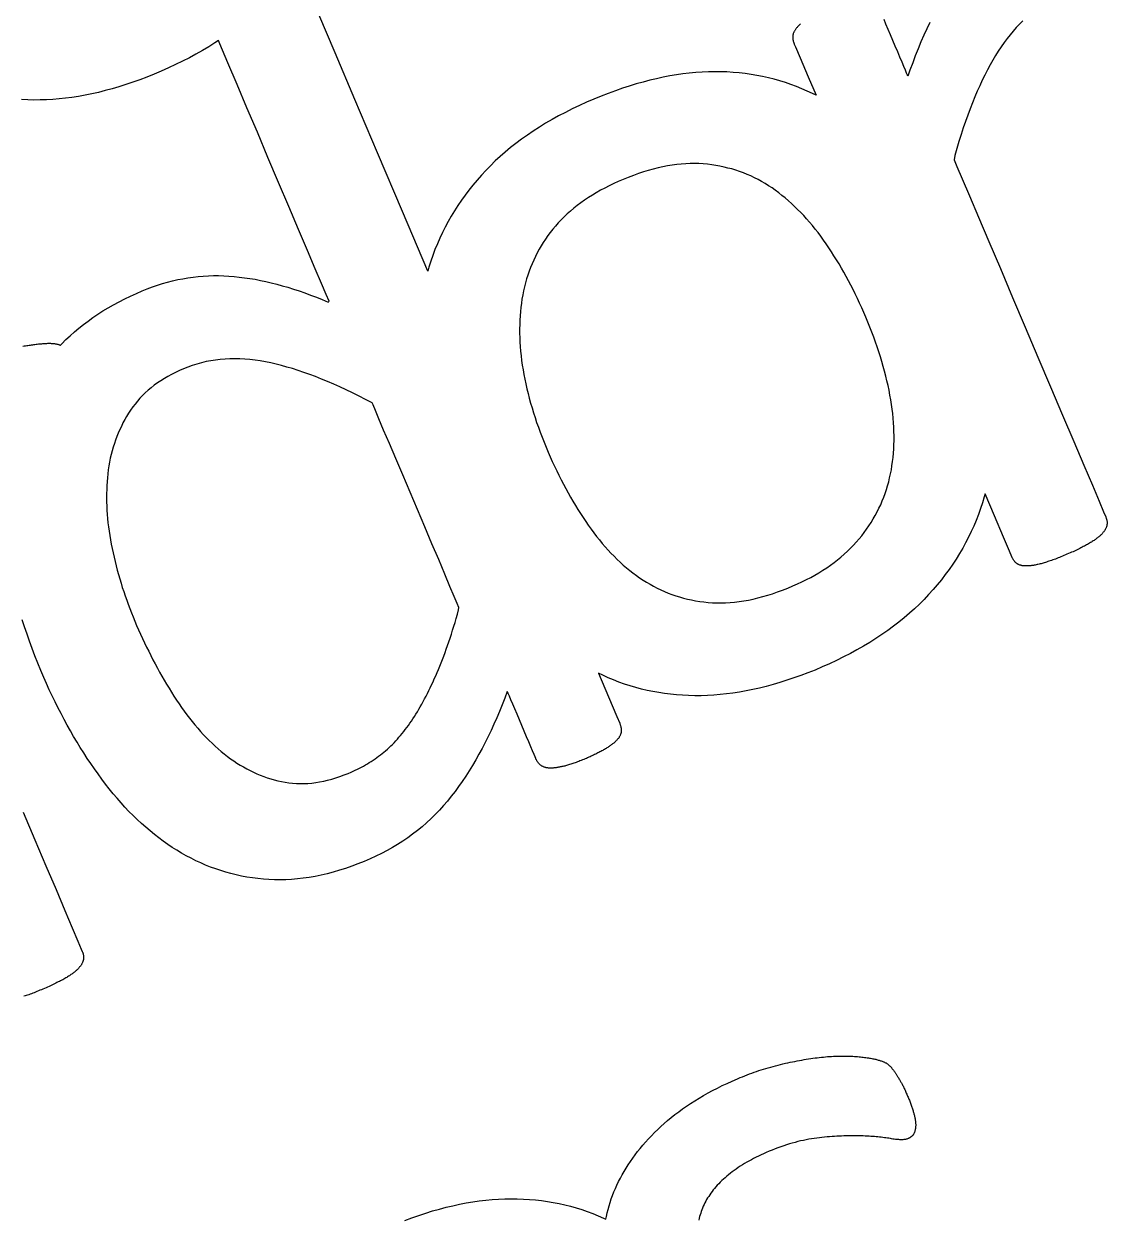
# Model space of a CAD drawing. Header units: millimetres. Extents: x 47 to 159, y 49 to 299.
# Drawn here: x 86.22 to 96.12, y 145.03 to 155.95 of the extents above; entities that cross this region are included whole.
import ezdxf

# ---------------------------------------------------------------- set-up
doc = ezdxf.new("R2010")
doc.units = ezdxf.units.MM

# ---------------------------------------------------------------- blocks, each defined once
blk = doc.blocks.new('angel 01')
for points in [[(-28.162, 107.165), (-28.19, 107.107), (-28.217, 107.048), (-28.243, 106.988), (-28.269, 106.926), (-28.295, 106.862), (-28.319, 106.797), (-28.344, 106.731), (-28.363, 106.676), (-28.366, 106.684), (-28.374, 106.702), (-28.385, 106.729), (-28.399, 106.763), (-28.416, 106.803), (-28.436, 106.849), (-28.456, 106.897), (-28.478, 106.948), (-28.5, 107), (-28.522, 107.052), (-28.543, 107.102), (-28.563, 107.149), (-28.581, 107.192)], [(-29.343, 107.153), (-29.348, 107.149), (-29.353, 107.144), (-29.358, 107.139), (-29.363, 107.134), (-29.367, 107.129), (-29.372, 107.125), (-29.376, 107.12), (-29.38, 107.115), (-29.384, 107.11), (-29.387, 107.106), (-29.391, 107.101), (-29.394, 107.096), (-29.397, 107.092), (-29.399, 107.087), (-29.402, 107.083), (-29.404, 107.078), (-29.406, 107.074), (-29.408, 107.07), (-29.41, 107.065), (-29.411, 107.061), (-29.412, 107.057), (-29.413, 107.053), (-29.414, 107.049), (-29.415, 107.045), (-29.415, 107.041), (-29.415, 107.037), (-29.415, 107.033), (-29.415, 107.029), (-29.415, 107.025), (-29.415, 107.021), (-29.414, 107.016), (-29.414, 107.012), (-29.413, 107.008), (-29.412, 107.004), (-29.411, 106.999), (-29.41, 106.995), (-29.409, 106.99), (-29.408, 106.986), (-29.406, 106.981), (-29.405, 106.977), (-29.403, 106.972), (-29.401, 106.968), (-29.391, 106.943), (-29.348, 106.842), (-29.275, 106.67), (-29.202, 106.5), (-29.234, 106.516), (-29.283, 106.539), (-29.332, 106.56), (-29.382, 106.58), (-29.432, 106.599), (-29.482, 106.616), (-29.533, 106.632), (-29.585, 106.647), (-29.637, 106.66), (-29.69, 106.672), (-29.743, 106.682), (-29.796, 106.691), (-29.851, 106.698), (-29.905, 106.705), (-29.96, 106.709), (-30.016, 106.713), (-30.072, 106.714), (-30.129, 106.715), (-30.186, 106.714), (-30.243, 106.711), (-30.301, 106.708), (-30.36, 106.702), (-30.419, 106.695), (-30.478, 106.687), (-30.538, 106.677), (-30.599, 106.665), (-30.66, 106.652), (-30.721, 106.637), (-30.783, 106.621), (-30.846, 106.604), (-30.909, 106.584), (-30.972, 106.564), (-31.036, 106.541), (-31.101, 106.518), (-31.166, 106.492), (-31.231, 106.466), (-31.298, 106.437), (-31.364, 106.407), (-31.429, 106.376), (-31.492, 106.344), (-31.554, 106.312), (-31.614, 106.279), (-31.673, 106.245), (-31.73, 106.21), (-31.786, 106.174), (-31.84, 106.137), (-31.893, 106.1), (-31.944, 106.061), (-31.993, 106.022), (-32.042, 105.982), (-32.088, 105.942), (-32.133, 105.9), (-32.177, 105.857), (-32.219, 105.814), (-32.26, 105.77), (-32.299, 105.726), (-32.337, 105.68), (-32.374, 105.635), (-32.409, 105.588), (-32.442, 105.541), (-32.475, 105.494), (-32.506, 105.446), (-32.535, 105.397), (-32.564, 105.347), (-32.59, 105.297), (-32.616, 105.247), (-32.64, 105.195), (-32.662, 105.144), (-32.684, 105.091), (-32.703, 105.038), (-32.722, 104.985), (-32.739, 104.93), (-32.75, 104.893), (-32.982, 105.44), (-33.208, 105.974), (-33.415, 106.462), (-33.596, 106.888), (-33.745, 107.239)], [(-36.449, 104.208), (-36.437, 104.21), (-36.426, 104.212), (-36.415, 104.214), (-36.403, 104.216), (-36.392, 104.218), (-36.381, 104.219), (-36.371, 104.221), (-36.36, 104.222), (-36.349, 104.224), (-36.339, 104.225), (-36.328, 104.226), (-36.318, 104.227), (-36.308, 104.229), (-36.298, 104.23), (-36.288, 104.231), (-36.278, 104.231), (-36.268, 104.232), (-36.258, 104.233), (-36.249, 104.233), (-36.239, 104.234), (-36.23, 104.234), (-36.222, 104.235), (-36.213, 104.235), (-36.205, 104.235), (-36.197, 104.235), (-36.19, 104.234), (-36.183, 104.234), (-36.176, 104.234), (-36.169, 104.233), (-36.162, 104.232), (-36.156, 104.231), (-36.15, 104.231), (-36.145, 104.229), (-36.139, 104.228), (-36.134, 104.227), (-36.129, 104.226), (-36.125, 104.224), (-36.12, 104.223), (-36.116, 104.221), (-36.112, 104.219), (-36.108, 104.218), (-36.107, 104.217), (-36.093, 104.231), (-36.057, 104.268), (-36.019, 104.304), (-35.979, 104.339), (-35.939, 104.373), (-35.897, 104.406), (-35.854, 104.438), (-35.81, 104.47), (-35.764, 104.5), (-35.718, 104.53), (-35.67, 104.559), (-35.621, 104.587), (-35.57, 104.614), (-35.519, 104.641), (-35.466, 104.666), (-35.412, 104.691), (-35.359, 104.713), (-35.313, 104.732), (-35.266, 104.749), (-35.22, 104.765), (-35.174, 104.78), (-35.127, 104.793), (-35.081, 104.805), (-35.034, 104.816), (-34.988, 104.825), (-34.941, 104.833), (-34.895, 104.84), (-34.848, 104.845), (-34.801, 104.849), (-34.754, 104.852), (-34.708, 104.853), (-34.661, 104.853), (-34.614, 104.852), (-34.567, 104.849), (-34.52, 104.845), (-34.473, 104.84), (-34.425, 104.834), (-34.377, 104.827), (-34.328, 104.819), (-34.279, 104.809), (-34.23, 104.799), (-34.18, 104.787), (-34.13, 104.774), (-34.08, 104.761), (-34.029, 104.746), (-33.977, 104.73), (-33.925, 104.713), (-33.873, 104.695), (-33.821, 104.675), (-33.768, 104.655), (-33.714, 104.634), (-33.66, 104.611), (-33.652, 104.619), (-33.678, 104.679), (-33.72, 104.78), (-33.779, 104.916), (-33.849, 105.083), (-33.93, 105.274), (-34.019, 105.483), (-34.113, 105.704), (-34.21, 105.932), (-34.307, 106.162), (-34.402, 106.386), (-34.493, 106.599), (-34.576, 106.796), (-34.65, 106.97), (-34.663, 107), (-34.695, 106.98), (-34.751, 106.944), (-34.808, 106.909), (-34.868, 106.876), (-34.928, 106.843), (-34.99, 106.811), (-35.054, 106.78), (-35.119, 106.75), (-35.185, 106.72), (-35.251, 106.693), (-35.316, 106.667), (-35.381, 106.642), (-35.445, 106.619), (-35.509, 106.598), (-35.572, 106.578), (-35.635, 106.559), (-35.697, 106.543), (-35.759, 106.527), (-35.82, 106.513), (-35.881, 106.501), (-35.941, 106.49), (-36.001, 106.481), (-36.06, 106.473), (-36.119, 106.467), (-36.177, 106.462), (-36.235, 106.459), (-36.292, 106.458), (-36.349, 106.457), (-36.405, 106.459), (-36.461, 106.461)], [(-27.312, 107.179), (-27.342, 107.15), (-27.372, 107.119), (-27.401, 107.087), (-27.429, 107.053), (-27.457, 107.018), (-27.484, 106.981), (-27.511, 106.943), (-27.537, 106.904), (-27.562, 106.863), (-27.587, 106.821), (-27.611, 106.777), (-27.636, 106.732), (-27.66, 106.685), (-27.683, 106.637), (-27.706, 106.588), (-27.729, 106.537), (-27.751, 106.485), (-27.773, 106.431), (-27.795, 106.376), (-27.816, 106.319), (-27.837, 106.261), (-27.857, 106.202), (-27.877, 106.141), (-27.897, 106.079), (-27.916, 106.015), (-27.935, 105.95), (-27.94, 105.911), (-27.914, 105.85), (-27.866, 105.738), (-27.799, 105.581), (-27.717, 105.388), (-27.622, 105.164), (-27.518, 104.917), (-27.406, 104.654), (-27.29, 104.382), (-27.174, 104.107), (-27.059, 103.836), (-26.949, 103.577), (-26.847, 103.336), (-26.755, 103.121), (-26.677, 102.938), (-26.616, 102.793), (-26.574, 102.695), (-26.555, 102.65), (-26.553, 102.645), (-26.551, 102.64), (-26.55, 102.635), (-26.548, 102.631), (-26.547, 102.626), (-26.546, 102.622), (-26.545, 102.617), (-26.544, 102.613), (-26.543, 102.608), (-26.543, 102.604), (-26.543, 102.6), (-26.543, 102.595), (-26.543, 102.591), (-26.543, 102.587), (-26.543, 102.582), (-26.544, 102.578), (-26.545, 102.574), (-26.545, 102.57), (-26.546, 102.565), (-26.548, 102.561), (-26.549, 102.557), (-26.551, 102.553), (-26.552, 102.548), (-26.554, 102.544), (-26.557, 102.54), (-26.559, 102.535), (-26.561, 102.531), (-26.564, 102.527), (-26.567, 102.522), (-26.57, 102.518), (-26.573, 102.513), (-26.577, 102.509), (-26.58, 102.504), (-26.584, 102.5), (-26.588, 102.495), (-26.592, 102.491), (-26.597, 102.486), (-26.602, 102.481), (-26.606, 102.477), (-26.612, 102.472), (-26.617, 102.467), (-26.623, 102.463), (-26.629, 102.458), (-26.635, 102.453), (-26.641, 102.448), (-26.648, 102.443), (-26.655, 102.439), (-26.662, 102.434), (-26.67, 102.429), (-26.678, 102.424), (-26.686, 102.419), (-26.694, 102.414), (-26.702, 102.408), (-26.711, 102.403), (-26.72, 102.398), (-26.73, 102.393), (-26.739, 102.388), (-26.749, 102.382), (-26.76, 102.377), (-26.77, 102.371), (-26.781, 102.366), (-26.793, 102.36), (-26.804, 102.355), (-26.816, 102.349), (-26.829, 102.343), (-26.841, 102.337), (-26.854, 102.331), (-26.868, 102.325), (-26.881, 102.319), (-26.895, 102.313), (-26.909, 102.307), (-26.924, 102.301), (-26.937, 102.295), (-26.951, 102.29), (-26.964, 102.284), (-26.977, 102.279), (-26.99, 102.274), (-27.003, 102.269), (-27.015, 102.264), (-27.027, 102.26), (-27.039, 102.255), (-27.051, 102.251), (-27.062, 102.247), (-27.074, 102.243), (-27.085, 102.24), (-27.095, 102.236), (-27.106, 102.233), (-27.116, 102.23), (-27.126, 102.227), (-27.136, 102.224), (-27.146, 102.221), (-27.155, 102.219), (-27.164, 102.217), (-27.174, 102.215), (-27.182, 102.213), (-27.191, 102.211), (-27.2, 102.209), (-27.208, 102.207), (-27.216, 102.206), (-27.224, 102.205), (-27.232, 102.204), (-27.24, 102.203), (-27.247, 102.202), (-27.254, 102.201), (-27.261, 102.201), (-27.268, 102.201), (-27.275, 102.201), (-27.281, 102.201), (-27.288, 102.201), (-27.294, 102.201), (-27.3, 102.201), (-27.306, 102.202), (-27.311, 102.203), (-27.317, 102.203), (-27.322, 102.204), (-27.327, 102.205), (-27.332, 102.207), (-27.337, 102.208), (-27.341, 102.209), (-27.345, 102.211), (-27.35, 102.213), (-27.354, 102.215), (-27.357, 102.217), (-27.361, 102.219), (-27.365, 102.221), (-27.368, 102.224), (-27.371, 102.226), (-27.375, 102.229), (-27.378, 102.232), (-27.381, 102.234), (-27.384, 102.237), (-27.387, 102.241), (-27.389, 102.244), (-27.392, 102.247), (-27.395, 102.251), (-27.397, 102.255), (-27.4, 102.258), (-27.402, 102.262), (-27.405, 102.266), (-27.407, 102.271), (-27.409, 102.275), (-27.411, 102.279), (-27.413, 102.284), (-27.435, 102.335), (-27.489, 102.463), (-27.572, 102.659), (-27.657, 102.859), (-27.665, 102.832), (-27.681, 102.778), (-27.699, 102.724), (-27.718, 102.67), (-27.739, 102.617), (-27.761, 102.565), (-27.784, 102.514), (-27.809, 102.463), (-27.835, 102.412), (-27.862, 102.362), (-27.891, 102.313), (-27.922, 102.264), (-27.953, 102.216), (-27.987, 102.169), (-28.021, 102.122), (-28.057, 102.075), (-28.094, 102.029), (-28.133, 101.984), (-28.173, 101.939), (-28.215, 101.895), (-28.258, 101.852), (-28.302, 101.81), (-28.348, 101.768), (-28.396, 101.728), (-28.445, 101.688), (-28.495, 101.649), (-28.547, 101.611), (-28.6, 101.574), (-28.655, 101.537), (-28.711, 101.502), (-28.768, 101.467), (-28.828, 101.434), (-28.888, 101.401), (-28.95, 101.369), (-29.014, 101.338), (-29.079, 101.307), (-29.145, 101.278), (-29.211, 101.25), (-29.276, 101.224), (-29.341, 101.2), (-29.405, 101.177), (-29.469, 101.156), (-29.532, 101.136), (-29.595, 101.117), (-29.657, 101.1), (-29.719, 101.085), (-29.78, 101.071), (-29.841, 101.059), (-29.901, 101.048), (-29.961, 101.039), (-30.02, 101.031), (-30.079, 101.025), (-30.137, 101.02), (-30.195, 101.017), (-30.252, 101.015), (-30.309, 101.015), (-30.366, 101.016), (-30.421, 101.019), (-30.477, 101.023), (-30.532, 101.028), (-30.586, 101.035), (-30.64, 101.043), (-30.693, 101.053), (-30.746, 101.064), (-30.798, 101.076), (-30.85, 101.09), (-30.902, 101.105), (-30.952, 101.122), (-31.003, 101.14), (-31.053, 101.16), (-31.102, 101.18), (-31.151, 101.203), (-31.191, 101.222), (-31.099, 101.006), (-31.023, 100.826), (-30.996, 100.763), (-30.994, 100.758), (-30.992, 100.753), (-30.991, 100.749), (-30.989, 100.744), (-30.988, 100.739), (-30.987, 100.735), (-30.986, 100.73), (-30.985, 100.726), (-30.984, 100.721), (-30.984, 100.717), (-30.983, 100.712), (-30.983, 100.708), (-30.983, 100.704), (-30.982, 100.699), (-30.983, 100.695), (-30.983, 100.69), (-30.983, 100.686), (-30.984, 100.682), (-30.984, 100.677), (-30.985, 100.673), (-30.986, 100.668), (-30.988, 100.664), (-30.989, 100.66), (-30.991, 100.655), (-30.993, 100.651), (-30.995, 100.647), (-30.997, 100.642), (-31, 100.638), (-31.002, 100.634), (-31.005, 100.63), (-31.008, 100.625), (-31.012, 100.621), (-31.015, 100.617), (-31.019, 100.613), (-31.023, 100.609), (-31.027, 100.605), (-31.031, 100.6), (-31.036, 100.596), (-31.04, 100.592), (-31.045, 100.588), (-31.05, 100.583), (-31.056, 100.579), (-31.061, 100.575), (-31.067, 100.57), (-31.073, 100.566), (-31.079, 100.561), (-31.085, 100.557), (-31.092, 100.552), (-31.098, 100.548), (-31.105, 100.543), (-31.113, 100.539), (-31.12, 100.534), (-31.127, 100.53), (-31.135, 100.525), (-31.143, 100.52), (-31.151, 100.516), (-31.16, 100.511), (-31.168, 100.506), (-31.177, 100.501), (-31.186, 100.497), (-31.196, 100.492), (-31.205, 100.487), (-31.215, 100.482), (-31.225, 100.477), (-31.235, 100.473), (-31.246, 100.468), (-31.256, 100.463), (-31.267, 100.458), (-31.278, 100.453), (-31.29, 100.448), (-31.301, 100.443), (-31.313, 100.438), (-31.325, 100.433), (-31.337, 100.428), (-31.349, 100.423), (-31.36, 100.419), (-31.371, 100.415), (-31.382, 100.41), (-31.393, 100.406), (-31.404, 100.403), (-31.414, 100.399), (-31.424, 100.395), (-31.434, 100.392), (-31.444, 100.389), (-31.454, 100.386), (-31.463, 100.383), (-31.472, 100.38), (-31.481, 100.378), (-31.49, 100.375), (-31.499, 100.373), (-31.507, 100.371), (-31.515, 100.369), (-31.524, 100.367), (-31.532, 100.365), (-31.539, 100.364), (-31.547, 100.362), (-31.555, 100.361), (-31.562, 100.36), (-31.57, 100.358), (-31.577, 100.357), (-31.584, 100.356), (-31.591, 100.356), (-31.597, 100.355), (-31.604, 100.354), (-31.61, 100.354), (-31.617, 100.354), (-31.623, 100.354), (-31.629, 100.353), (-31.635, 100.354), (-31.641, 100.354), (-31.646, 100.354), (-31.652, 100.355), (-31.657, 100.355), (-31.662, 100.356), (-31.667, 100.357), (-31.672, 100.358), (-31.677, 100.36), (-31.682, 100.361), (-31.687, 100.363), (-31.691, 100.365), (-31.695, 100.367), (-31.7, 100.369), (-31.704, 100.371), (-31.708, 100.373), (-31.712, 100.376), (-31.715, 100.379), (-31.719, 100.381), (-31.722, 100.384), (-31.726, 100.387), (-31.729, 100.39), (-31.732, 100.393), (-31.735, 100.397), (-31.738, 100.4), (-31.741, 100.404), (-31.744, 100.408), (-31.747, 100.411), (-31.749, 100.415), (-31.752, 100.419), (-31.754, 100.424), (-31.756, 100.428), (-31.758, 100.432), (-31.761, 100.437), (-31.762, 100.442), (-31.768, 100.456), (-31.778, 100.479), (-31.792, 100.511), (-31.808, 100.549), (-31.827, 100.593), (-31.847, 100.641), (-31.868, 100.691), (-31.891, 100.743), (-31.913, 100.796), (-31.934, 100.846), (-31.955, 100.895), (-31.974, 100.939), (-31.99, 100.979), (-32.004, 101.011), (-32.015, 101.036), (-32.022, 101.052), (-32.025, 101.055), (-32.047, 100.993), (-32.071, 100.932), (-32.095, 100.872), (-32.12, 100.813), (-32.145, 100.755), (-32.171, 100.698), (-32.198, 100.642), (-32.225, 100.587), (-32.253, 100.533), (-32.282, 100.481), (-32.311, 100.429), (-32.341, 100.378), (-32.372, 100.328), (-32.403, 100.28), (-32.435, 100.232), (-32.468, 100.186), (-32.501, 100.14), (-32.535, 100.096), (-32.57, 100.053), (-32.606, 100.011), (-32.643, 99.97), (-32.681, 99.93), (-32.72, 99.892), (-32.761, 99.854), (-32.802, 99.818), (-32.845, 99.784), (-32.888, 99.75), (-32.933, 99.718), (-32.978, 99.687), (-33.025, 99.657), (-33.073, 99.628), (-33.122, 99.6), (-33.172, 99.574), (-33.223, 99.549), (-33.275, 99.525), (-33.331, 99.502), (-33.388, 99.479), (-33.445, 99.457), (-33.502, 99.438), (-33.558, 99.42), (-33.614, 99.404), (-33.67, 99.389), (-33.725, 99.376), (-33.779, 99.365), (-33.834, 99.355), (-33.887, 99.348), (-33.941, 99.341), (-33.994, 99.337), (-34.046, 99.334), (-34.098, 99.333), (-34.15, 99.333), (-34.201, 99.336), (-34.252, 99.339), (-34.303, 99.345), (-34.353, 99.351), (-34.402, 99.359), (-34.451, 99.368), (-34.5, 99.379), (-34.548, 99.391), (-34.595, 99.404), (-34.642, 99.418), (-34.688, 99.433), (-34.734, 99.45), (-34.78, 99.468), (-34.825, 99.487), (-34.869, 99.508), (-34.913, 99.53), (-34.957, 99.553), (-35, 99.577), (-35.043, 99.603), (-35.085, 99.629), (-35.126, 99.657), (-35.167, 99.686), (-35.208, 99.717), (-35.248, 99.748), (-35.288, 99.78), (-35.327, 99.814), (-35.366, 99.848), (-35.404, 99.884), (-35.442, 99.92), (-35.48, 99.958), (-35.517, 99.997), (-35.553, 100.037), (-35.589, 100.078), (-35.625, 100.12), (-35.66, 100.164), (-35.695, 100.208), (-35.729, 100.253), (-35.763, 100.3), (-35.796, 100.347), (-35.829, 100.395), (-35.862, 100.443), (-35.893, 100.492), (-35.925, 100.542), (-35.955, 100.592), (-35.986, 100.643), (-36.015, 100.694), (-36.044, 100.746), (-36.073, 100.799), (-36.101, 100.852), (-36.129, 100.906), (-36.156, 100.96), (-36.182, 101.015), (-36.208, 101.07), (-36.234, 101.126), (-36.259, 101.183), (-36.285, 101.245), (-36.313, 101.312), (-36.339, 101.379), (-36.365, 101.446), (-36.389, 101.512), (-36.412, 101.578), (-36.435, 101.644), (-36.455, 101.709)], [(-36.447, 99.951), (-36.341, 99.7), (-36.24, 99.462), (-36.147, 99.244), (-36.066, 99.053), (-35.998, 98.894), (-35.947, 98.774), (-35.916, 98.7), (-35.907, 98.678), (-35.905, 98.673), (-35.903, 98.668), (-35.901, 98.664), (-35.9, 98.659), (-35.899, 98.655), (-35.898, 98.65), (-35.897, 98.646), (-35.896, 98.641), (-35.896, 98.637), (-35.895, 98.632), (-35.895, 98.628), (-35.895, 98.624), (-35.895, 98.619), (-35.895, 98.615), (-35.896, 98.611), (-35.896, 98.607), (-35.897, 98.602), (-35.898, 98.598), (-35.899, 98.594), (-35.901, 98.59), (-35.902, 98.585), (-35.904, 98.581), (-35.906, 98.577), (-35.908, 98.573), (-35.91, 98.568), (-35.912, 98.564), (-35.915, 98.559), (-35.918, 98.555), (-35.921, 98.551), (-35.924, 98.546), (-35.927, 98.542), (-35.931, 98.537), (-35.934, 98.533), (-35.938, 98.528), (-35.942, 98.524), (-35.946, 98.519), (-35.951, 98.515), (-35.956, 98.51), (-35.961, 98.505), (-35.966, 98.501), (-35.972, 98.496), (-35.977, 98.491), (-35.983, 98.486), (-35.99, 98.482), (-35.996, 98.477), (-36.003, 98.472), (-36.01, 98.467), (-36.017, 98.462), (-36.025, 98.457), (-36.033, 98.452), (-36.041, 98.447), (-36.049, 98.442), (-36.058, 98.437), (-36.067, 98.432), (-36.076, 98.426), (-36.085, 98.421), (-36.095, 98.416), (-36.105, 98.41), (-36.116, 98.405), (-36.127, 98.4), (-36.138, 98.394), (-36.149, 98.388), (-36.161, 98.383), (-36.173, 98.377), (-36.186, 98.371), (-36.198, 98.365), (-36.211, 98.359), (-36.225, 98.353), (-36.238, 98.347), (-36.253, 98.341), (-36.267, 98.335), (-36.281, 98.329), (-36.295, 98.324), (-36.308, 98.318), (-36.321, 98.313), (-36.334, 98.307), (-36.347, 98.302), (-36.36, 98.298), (-36.372, 98.293), (-36.384, 98.288), (-36.396, 98.284), (-36.407, 98.28), (-36.419, 98.276), (-36.43, 98.272), (-36.441, 98.269)], [(-32.96, 96.222), (-32.896, 96.246), (-32.832, 96.268), (-32.769, 96.289), (-32.706, 96.308), (-32.643, 96.326), (-32.581, 96.342), (-32.52, 96.356), (-32.459, 96.37), (-32.398, 96.381), (-32.338, 96.391), (-32.279, 96.4), (-32.22, 96.407), (-32.161, 96.412), (-32.103, 96.416), (-32.045, 96.419), (-31.988, 96.42), (-31.932, 96.419), (-31.876, 96.417), (-31.82, 96.414), (-31.765, 96.409), (-31.71, 96.403), (-31.656, 96.395), (-31.603, 96.387), (-31.55, 96.376), (-31.497, 96.365), (-31.445, 96.351), (-31.393, 96.337), (-31.342, 96.321), (-31.292, 96.304), (-31.241, 96.285), (-31.192, 96.265), (-31.143, 96.243), (-31.123, 96.234), (-31.118, 96.258), (-31.111, 96.29), (-31.102, 96.322), (-31.093, 96.354), (-31.083, 96.386), (-31.073, 96.418), (-31.061, 96.45), (-31.049, 96.482), (-31.035, 96.513), (-31.021, 96.545), (-31.006, 96.576), (-30.99, 96.607), (-30.974, 96.638), (-30.956, 96.669), (-30.938, 96.7), (-30.919, 96.73), (-30.898, 96.76), (-30.877, 96.79), (-30.856, 96.82), (-30.833, 96.85), (-30.809, 96.879), (-30.785, 96.908), (-30.759, 96.937), (-30.733, 96.966), (-30.706, 96.995), (-30.678, 97.024), (-30.649, 97.052), (-30.62, 97.08), (-30.589, 97.108), (-30.558, 97.135), (-30.525, 97.162), (-30.492, 97.189), (-30.457, 97.215), (-30.422, 97.241), (-30.385, 97.266), (-30.348, 97.291), (-30.31, 97.315), (-30.27, 97.339), (-30.23, 97.363), (-30.189, 97.386), (-30.147, 97.409), (-30.103, 97.431), (-30.059, 97.453), (-30.014, 97.474), (-29.968, 97.495), (-29.921, 97.516), (-29.896, 97.526), (-29.875, 97.535), (-29.854, 97.543), (-29.832, 97.552), (-29.811, 97.56), (-29.79, 97.568), (-29.768, 97.575), (-29.747, 97.583), (-29.725, 97.59), (-29.703, 97.597), (-29.682, 97.604), (-29.66, 97.611), (-29.638, 97.617), (-29.616, 97.623), (-29.593, 97.629), (-29.571, 97.635), (-29.549, 97.641), (-29.527, 97.647), (-29.504, 97.652), (-29.482, 97.657), (-29.46, 97.662), (-29.438, 97.667), (-29.417, 97.671), (-29.395, 97.675), (-29.374, 97.68), (-29.353, 97.684), (-29.332, 97.687), (-29.312, 97.691), (-29.291, 97.694), (-29.271, 97.697), (-29.251, 97.7), (-29.231, 97.703), (-29.211, 97.706), (-29.192, 97.708), (-29.172, 97.711), (-29.153, 97.713), (-29.134, 97.714), (-29.115, 97.716), (-29.097, 97.718), (-29.079, 97.719), (-29.061, 97.72), (-29.043, 97.721), (-29.026, 97.722), (-29.009, 97.722), (-28.992, 97.723), (-28.975, 97.723), (-28.959, 97.723), (-28.942, 97.723), (-28.927, 97.723), (-28.911, 97.723), (-28.896, 97.723), (-28.88, 97.722), (-28.866, 97.721), (-28.851, 97.72), (-28.837, 97.719), (-28.823, 97.718), (-28.809, 97.717), (-28.796, 97.715), (-28.783, 97.714), (-28.771, 97.713), (-28.759, 97.711), (-28.747, 97.71), (-28.735, 97.708), (-28.724, 97.706), (-28.714, 97.705), (-28.703, 97.703), (-28.693, 97.701), (-28.684, 97.699), (-28.675, 97.698), (-28.666, 97.696), (-28.657, 97.694), (-28.649, 97.692), (-28.641, 97.689), (-28.634, 97.687), (-28.626, 97.685), (-28.619, 97.683), (-28.612, 97.681), (-28.606, 97.679), (-28.599, 97.676), (-28.593, 97.674), (-28.587, 97.672), (-28.582, 97.67), (-28.577, 97.667), (-28.572, 97.665), (-28.567, 97.662), (-28.562, 97.66), (-28.558, 97.657), (-28.554, 97.655), (-28.55, 97.652), (-28.547, 97.65), (-28.543, 97.647), (-28.54, 97.644), (-28.536, 97.641), (-28.533, 97.638), (-28.53, 97.635), (-28.526, 97.632), (-28.523, 97.629), (-28.52, 97.626), (-28.517, 97.622), (-28.514, 97.619), (-28.511, 97.616), (-28.508, 97.612), (-28.505, 97.608), (-28.502, 97.605), (-28.499, 97.601), (-28.496, 97.597), (-28.493, 97.593), (-28.49, 97.589), (-28.488, 97.585), (-28.485, 97.581), (-28.482, 97.577), (-28.479, 97.572), (-28.476, 97.567), (-28.473, 97.563), (-28.47, 97.558), (-28.467, 97.553), (-28.464, 97.548), (-28.461, 97.543), (-28.457, 97.538), (-28.454, 97.532), (-28.451, 97.527), (-28.447, 97.521), (-28.444, 97.516), (-28.44, 97.51), (-28.437, 97.504), (-28.433, 97.498), (-28.43, 97.492), (-28.426, 97.485), (-28.422, 97.479), (-28.419, 97.472), (-28.415, 97.465), (-28.411, 97.458), (-28.407, 97.45), (-28.404, 97.443), (-28.4, 97.435), (-28.396, 97.427), (-28.392, 97.419), (-28.388, 97.411), (-28.385, 97.402), (-28.381, 97.394), (-28.377, 97.385), (-28.373, 97.376), (-28.369, 97.367), (-28.365, 97.357), (-28.361, 97.347), (-28.357, 97.338), (-28.353, 97.328), (-28.349, 97.319), (-28.346, 97.31), (-28.342, 97.301), (-28.339, 97.292), (-28.336, 97.283), (-28.332, 97.274), (-28.329, 97.266), (-28.326, 97.257), (-28.323, 97.249), (-28.321, 97.24), (-28.318, 97.232), (-28.316, 97.224), (-28.313, 97.216), (-28.311, 97.209), (-28.309, 97.201), (-28.307, 97.194), (-28.305, 97.186), (-28.303, 97.179), (-28.301, 97.172), (-28.3, 97.165), (-28.298, 97.158), (-28.297, 97.151), (-28.296, 97.145), (-28.295, 97.138), (-28.294, 97.132), (-28.293, 97.125), (-28.293, 97.119), (-28.292, 97.113), (-28.292, 97.107), (-28.291, 97.102), (-28.291, 97.096), (-28.291, 97.09), (-28.291, 97.085), (-28.292, 97.079), (-28.292, 97.074), (-28.292, 97.069), (-28.293, 97.064), (-28.294, 97.059), (-28.295, 97.055), (-28.295, 97.05), (-28.296, 97.046), (-28.298, 97.041), (-28.299, 97.037), (-28.3, 97.033), (-28.302, 97.029), (-28.303, 97.025), (-28.305, 97.021), (-28.306, 97.018), (-28.308, 97.014), (-28.31, 97.011), (-28.312, 97.008), (-28.315, 97.005), (-28.317, 97.002), (-28.319, 96.999), (-28.322, 96.996), (-28.324, 96.993), (-28.327, 96.991), (-28.329, 96.988), (-28.332, 96.986), (-28.335, 96.984), (-28.338, 96.982), (-28.341, 96.979), (-28.344, 96.977), (-28.347, 96.976), (-28.35, 96.974), (-28.354, 96.972), (-28.357, 96.97), (-28.361, 96.969), (-28.366, 96.967), (-28.372, 96.965), (-28.379, 96.963), (-28.385, 96.962), (-28.393, 96.961), (-28.4, 96.96), (-28.408, 96.959), (-28.416, 96.959), (-28.425, 96.959), (-28.435, 96.959), (-28.444, 96.96), (-28.454, 96.96), (-28.465, 96.961), (-28.476, 96.962), (-28.487, 96.964), (-28.499, 96.965), (-28.511, 96.967), (-28.523, 96.969), (-28.536, 96.972), (-28.549, 96.974), (-28.563, 96.976), (-28.577, 96.977), (-28.591, 96.979), (-28.606, 96.981), (-28.621, 96.982), (-28.636, 96.984), (-28.652, 96.985), (-28.668, 96.987), (-28.684, 96.988), (-28.701, 96.989), (-28.718, 96.99), (-28.735, 96.991), (-28.753, 96.992), (-28.771, 96.993), (-28.789, 96.994), (-28.808, 96.994), (-28.827, 96.995), (-28.846, 96.995), (-28.866, 96.995), (-28.886, 96.995), (-28.906, 96.994), (-28.927, 96.994), (-28.947, 96.993), (-28.969, 96.992), (-28.99, 96.991), (-29.012, 96.99), (-29.034, 96.989), (-29.056, 96.987), (-29.078, 96.985), (-29.101, 96.984), (-29.124, 96.981), (-29.148, 96.979), (-29.171, 96.977), (-29.195, 96.974), (-29.219, 96.971), (-29.244, 96.967), (-29.268, 96.963), (-29.293, 96.959), (-29.318, 96.953), (-29.343, 96.948), (-29.368, 96.942), (-29.394, 96.935), (-29.419, 96.928), (-29.445, 96.92), (-29.471, 96.912), (-29.497, 96.904), (-29.524, 96.894), (-29.55, 96.885), (-29.577, 96.875), (-29.604, 96.864), (-29.631, 96.853), (-29.657, 96.842), (-29.681, 96.831), (-29.704, 96.821), (-29.727, 96.81), (-29.75, 96.799), (-29.772, 96.787), (-29.793, 96.776), (-29.815, 96.764), (-29.835, 96.753), (-29.856, 96.741), (-29.875, 96.729), (-29.895, 96.716), (-29.914, 96.704), (-29.932, 96.691), (-29.95, 96.678), (-29.967, 96.665), (-29.985, 96.652), (-30.001, 96.639), (-30.017, 96.626), (-30.033, 96.612), (-30.048, 96.598), (-30.063, 96.585), (-30.077, 96.571), (-30.091, 96.557), (-30.104, 96.543), (-30.117, 96.529), (-30.129, 96.514), (-30.141, 96.5), (-30.152, 96.485), (-30.163, 96.471), (-30.173, 96.456), (-30.183, 96.441), (-30.193, 96.427), (-30.202, 96.412), (-30.21, 96.397), (-30.218, 96.381), (-30.225, 96.366), (-30.232, 96.351), (-30.239, 96.335), (-30.245, 96.32), (-30.251, 96.304), (-30.256, 96.289), (-30.261, 96.273), (-30.266, 96.257), (-30.27, 96.241), (-30.274, 96.225)]]:
    blk.add_lwpolyline(points)
for points in [[(-28.747, 104.474), (-28.766, 104.517), (-28.785, 104.56), (-28.804, 104.602), (-28.823, 104.644), (-28.843, 104.685), (-28.864, 104.726), (-28.884, 104.766), (-28.905, 104.806), (-28.926, 104.845), (-28.948, 104.884), (-28.97, 104.922), (-28.992, 104.96), (-29.015, 104.997), (-29.038, 105.034), (-29.061, 105.071), (-29.085, 105.107), (-29.109, 105.143), (-29.134, 105.178), (-29.158, 105.212), (-29.183, 105.246), (-29.209, 105.278), (-29.235, 105.31), (-29.261, 105.341), (-29.288, 105.372), (-29.315, 105.401), (-29.342, 105.43), (-29.37, 105.458), (-29.398, 105.485), (-29.426, 105.512), (-29.455, 105.537), (-29.484, 105.562), (-29.514, 105.586), (-29.543, 105.61), (-29.574, 105.632), (-29.604, 105.654), (-29.635, 105.674), (-29.667, 105.694), (-29.699, 105.713), (-29.731, 105.731), (-29.764, 105.747), (-29.797, 105.763), (-29.831, 105.778), (-29.865, 105.792), (-29.9, 105.804), (-29.935, 105.816), (-29.971, 105.827), (-30.007, 105.836), (-30.043, 105.845), (-30.08, 105.853), (-30.118, 105.859), (-30.155, 105.865), (-30.194, 105.87), (-30.233, 105.873), (-30.272, 105.876), (-30.312, 105.877), (-30.352, 105.876), (-30.392, 105.875), (-30.434, 105.872), (-30.475, 105.867), (-30.517, 105.862), (-30.56, 105.855), (-30.603, 105.846), (-30.646, 105.837), (-30.69, 105.826), (-30.735, 105.813), (-30.78, 105.8), (-30.825, 105.785), (-30.871, 105.768), (-30.918, 105.75), (-30.964, 105.731), (-31.009, 105.712), (-31.051, 105.693), (-31.092, 105.673), (-31.132, 105.653), (-31.171, 105.632), (-31.21, 105.61), (-31.246, 105.588), (-31.282, 105.565), (-31.317, 105.542), (-31.351, 105.518), (-31.384, 105.494), (-31.415, 105.469), (-31.446, 105.443), (-31.475, 105.417), (-31.504, 105.39), (-31.531, 105.363), (-31.557, 105.335), (-31.582, 105.306), (-31.607, 105.277), (-31.63, 105.248), (-31.652, 105.218), (-31.674, 105.187), (-31.694, 105.156), (-31.714, 105.125), (-31.732, 105.093), (-31.75, 105.061), (-31.766, 105.028), (-31.782, 104.995), (-31.797, 104.961), (-31.811, 104.927), (-31.824, 104.893), (-31.836, 104.858), (-31.847, 104.822), (-31.857, 104.786), (-31.866, 104.75), (-31.875, 104.713), (-31.882, 104.676), (-31.889, 104.638), (-31.894, 104.601), (-31.899, 104.563), (-31.903, 104.524), (-31.907, 104.485), (-31.909, 104.446), (-31.91, 104.407), (-31.911, 104.367), (-31.911, 104.327), (-31.91, 104.286), (-31.908, 104.245), (-31.905, 104.204), (-31.902, 104.162), (-31.897, 104.121), (-31.892, 104.078), (-31.886, 104.036), (-31.879, 103.993), (-31.871, 103.95), (-31.863, 103.907), (-31.854, 103.864), (-31.844, 103.82), (-31.833, 103.777), (-31.822, 103.733), (-31.81, 103.689), (-31.797, 103.645), (-31.784, 103.6), (-31.77, 103.556), (-31.755, 103.511), (-31.739, 103.467), (-31.722, 103.422), (-31.705, 103.376), (-31.687, 103.331), (-31.669, 103.286), (-31.65, 103.241), (-31.631, 103.198), (-31.612, 103.155), (-31.592, 103.113), (-31.572, 103.071), (-31.552, 103.029), (-31.531, 102.988), (-31.51, 102.948), (-31.489, 102.908), (-31.467, 102.869), (-31.446, 102.83), (-31.423, 102.792), (-31.401, 102.754), (-31.378, 102.716), (-31.355, 102.68), (-31.331, 102.643), (-31.307, 102.607), (-31.283, 102.572), (-31.258, 102.537), (-31.233, 102.503), (-31.208, 102.47), (-31.182, 102.438), (-31.156, 102.407), (-31.13, 102.376), (-31.103, 102.346), (-31.076, 102.317), (-31.048, 102.289), (-31.02, 102.261), (-30.992, 102.235), (-30.963, 102.209), (-30.934, 102.184), (-30.904, 102.16), (-30.875, 102.137), (-30.844, 102.114), (-30.814, 102.093), (-30.783, 102.072), (-30.751, 102.052), (-30.719, 102.033), (-30.687, 102.015), (-30.654, 101.998), (-30.621, 101.982), (-30.588, 101.967), (-30.553, 101.953), (-30.519, 101.94), (-30.484, 101.928), (-30.449, 101.917), (-30.413, 101.907), (-30.376, 101.898), (-30.34, 101.89), (-30.302, 101.883), (-30.265, 101.877), (-30.227, 101.872), (-30.188, 101.868), (-30.149, 101.865), (-30.11, 101.863), (-30.07, 101.863), (-30.029, 101.864), (-29.988, 101.866), (-29.947, 101.87), (-29.905, 101.875), (-29.863, 101.881), (-29.82, 101.889), (-29.777, 101.898), (-29.733, 101.908), (-29.689, 101.92), (-29.644, 101.933), (-29.599, 101.947), (-29.553, 101.963), (-29.507, 101.98), (-29.46, 101.998), (-29.414, 102.018), (-29.372, 102.036), (-29.331, 102.056), (-29.29, 102.076), (-29.251, 102.096), (-29.213, 102.117), (-29.176, 102.139), (-29.14, 102.161), (-29.104, 102.184), (-29.07, 102.208), (-29.037, 102.232), (-29.005, 102.257), (-28.974, 102.282), (-28.944, 102.308), (-28.915, 102.335), (-28.887, 102.362), (-28.86, 102.39), (-28.834, 102.418), (-28.809, 102.447), (-28.785, 102.476), (-28.762, 102.506), (-28.74, 102.536), (-28.719, 102.567), (-28.698, 102.598), (-28.679, 102.63), (-28.661, 102.662), (-28.643, 102.694), (-28.627, 102.727), (-28.611, 102.76), (-28.597, 102.794), (-28.583, 102.828), (-28.571, 102.863), (-28.559, 102.898), (-28.548, 102.933), (-28.538, 102.969), (-28.53, 103.005), (-28.522, 103.042), (-28.514, 103.079), (-28.508, 103.116), (-28.503, 103.154), (-28.498, 103.192), (-28.495, 103.231), (-28.492, 103.269), (-28.49, 103.308), (-28.489, 103.348), (-28.489, 103.388), (-28.49, 103.428), (-28.491, 103.468), (-28.494, 103.509), (-28.497, 103.551), (-28.501, 103.592), (-28.507, 103.634), (-28.512, 103.676), (-28.519, 103.719), (-28.527, 103.762), (-28.535, 103.805), (-28.544, 103.848), (-28.554, 103.891), (-28.564, 103.935), (-28.576, 103.979), (-28.588, 104.023), (-28.6, 104.067), (-28.614, 104.111), (-28.628, 104.156), (-28.643, 104.201), (-28.658, 104.246), (-28.675, 104.291), (-28.692, 104.337), (-28.709, 104.382), (-28.728, 104.428)], [(-33.258, 103.69), (-33.318, 103.721), (-33.378, 103.752), (-33.437, 103.781), (-33.495, 103.809), (-33.552, 103.836), (-33.609, 103.861), (-33.665, 103.885), (-33.72, 103.908), (-33.775, 103.93), (-33.829, 103.95), (-33.882, 103.969), (-33.934, 103.987), (-33.986, 104.003), (-34.037, 104.018), (-34.087, 104.032), (-34.136, 104.045), (-34.185, 104.056), (-34.233, 104.066), (-34.281, 104.075), (-34.328, 104.082), (-34.375, 104.087), (-34.421, 104.091), (-34.467, 104.094), (-34.513, 104.094), (-34.558, 104.094), (-34.602, 104.091), (-34.646, 104.088), (-34.69, 104.082), (-34.733, 104.075), (-34.776, 104.067), (-34.818, 104.057), (-34.86, 104.045), (-34.902, 104.032), (-34.943, 104.017), (-34.983, 104.001), (-35.02, 103.985), (-35.056, 103.968), (-35.091, 103.95), (-35.125, 103.932), (-35.157, 103.913), (-35.189, 103.893), (-35.219, 103.872), (-35.249, 103.851), (-35.277, 103.828), (-35.304, 103.806), (-35.331, 103.782), (-35.356, 103.758), (-35.38, 103.733), (-35.403, 103.707), (-35.425, 103.68), (-35.445, 103.653), (-35.465, 103.625), (-35.484, 103.596), (-35.502, 103.567), (-35.519, 103.537), (-35.535, 103.507), (-35.55, 103.476), (-35.565, 103.446), (-35.578, 103.414), (-35.591, 103.383), (-35.603, 103.35), (-35.614, 103.318), (-35.625, 103.285), (-35.634, 103.252), (-35.643, 103.218), (-35.651, 103.184), (-35.658, 103.149), (-35.664, 103.114), (-35.669, 103.079), (-35.674, 103.043), (-35.677, 103.007), (-35.68, 102.971), (-35.683, 102.934), (-35.684, 102.898), (-35.685, 102.861), (-35.685, 102.823), (-35.685, 102.786), (-35.684, 102.748), (-35.682, 102.71), (-35.68, 102.672), (-35.676, 102.634), (-35.672, 102.595), (-35.668, 102.557), (-35.662, 102.518), (-35.656, 102.478), (-35.65, 102.439), (-35.642, 102.399), (-35.634, 102.359), (-35.626, 102.32), (-35.617, 102.28), (-35.607, 102.24), (-35.597, 102.201), (-35.587, 102.161), (-35.576, 102.122), (-35.565, 102.083), (-35.553, 102.044), (-35.541, 102.005), (-35.528, 101.966), (-35.515, 101.927), (-35.501, 101.889), (-35.487, 101.85), (-35.473, 101.812), (-35.458, 101.773), (-35.443, 101.735), (-35.427, 101.697), (-35.41, 101.657), (-35.392, 101.617), (-35.374, 101.578), (-35.356, 101.538), (-35.338, 101.499), (-35.319, 101.46), (-35.3, 101.421), (-35.281, 101.382), (-35.261, 101.344), (-35.241, 101.306), (-35.22, 101.268), (-35.2, 101.231), (-35.179, 101.194), (-35.158, 101.157), (-35.136, 101.12), (-35.114, 101.083), (-35.092, 101.047), (-35.069, 101.011), (-35.047, 100.976), (-35.023, 100.941), (-35, 100.907), (-34.976, 100.874), (-34.952, 100.841), (-34.927, 100.81), (-34.903, 100.779), (-34.878, 100.748), (-34.852, 100.718), (-34.827, 100.689), (-34.801, 100.661), (-34.774, 100.634), (-34.748, 100.607), (-34.721, 100.581), (-34.693, 100.555), (-34.666, 100.531), (-34.638, 100.507), (-34.61, 100.484), (-34.581, 100.461), (-34.552, 100.44), (-34.523, 100.419), (-34.494, 100.4), (-34.464, 100.381), (-34.434, 100.364), (-34.404, 100.347), (-34.373, 100.331), (-34.343, 100.316), (-34.312, 100.302), (-34.28, 100.289), (-34.248, 100.277), (-34.217, 100.266), (-34.184, 100.255), (-34.152, 100.246), (-34.119, 100.237), (-34.086, 100.23), (-34.052, 100.224), (-34.019, 100.219), (-33.985, 100.215), (-33.95, 100.213), (-33.916, 100.212), (-33.881, 100.212), (-33.845, 100.214), (-33.81, 100.217), (-33.774, 100.222), (-33.738, 100.227), (-33.701, 100.235), (-33.665, 100.243), (-33.627, 100.253), (-33.59, 100.264), (-33.552, 100.277), (-33.514, 100.291), (-33.476, 100.306), (-33.45, 100.317), (-33.431, 100.325), (-33.412, 100.334), (-33.393, 100.344), (-33.374, 100.353), (-33.356, 100.363), (-33.337, 100.373), (-33.319, 100.383), (-33.302, 100.393), (-33.284, 100.404), (-33.267, 100.415), (-33.249, 100.427), (-33.232, 100.438), (-33.216, 100.45), (-33.199, 100.462), (-33.183, 100.474), (-33.166, 100.487), (-33.15, 100.5), (-33.135, 100.513), (-33.119, 100.527), (-33.104, 100.541), (-33.088, 100.556), (-33.073, 100.571), (-33.058, 100.586), (-33.043, 100.602), (-33.028, 100.618), (-33.013, 100.635), (-32.999, 100.652), (-32.984, 100.67), (-32.97, 100.688), (-32.955, 100.706), (-32.941, 100.725), (-32.927, 100.744), (-32.913, 100.764), (-32.899, 100.784), (-32.886, 100.805), (-32.872, 100.826), (-32.858, 100.847), (-32.845, 100.869), (-32.832, 100.892), (-32.818, 100.915), (-32.805, 100.938), (-32.792, 100.962), (-32.779, 100.986), (-32.766, 101.011), (-32.753, 101.036), (-32.74, 101.062), (-32.727, 101.088), (-32.715, 101.115), (-32.702, 101.142), (-32.69, 101.169), (-32.677, 101.197), (-32.665, 101.226), (-32.652, 101.255), (-32.64, 101.285), (-32.628, 101.315), (-32.616, 101.345), (-32.604, 101.377), (-32.592, 101.409), (-32.581, 101.441), (-32.569, 101.474), (-32.557, 101.508), (-32.546, 101.542), (-32.534, 101.577), (-32.523, 101.613), (-32.512, 101.649), (-32.501, 101.685), (-32.49, 101.722), (-32.479, 101.76), (-32.468, 101.799), (-32.465, 101.822), (-32.48, 101.857), (-32.508, 101.923), (-32.547, 102.014), (-32.595, 102.127), (-32.65, 102.258), (-32.712, 102.403), (-32.777, 102.557), (-32.844, 102.716), (-32.912, 102.876), (-32.979, 103.032), (-33.042, 103.182), (-33.101, 103.32), (-33.153, 103.442), (-33.196, 103.544), (-33.229, 103.622), (-33.25, 103.672)]]:
    blk.add_lwpolyline(points, close=True)

msp = doc.modelspace()

# ---------------------------------------------------------------- block references
msp.add_blockref('angel 01', (122.661, 48.801))

doc.saveas('drawing.dxf')
